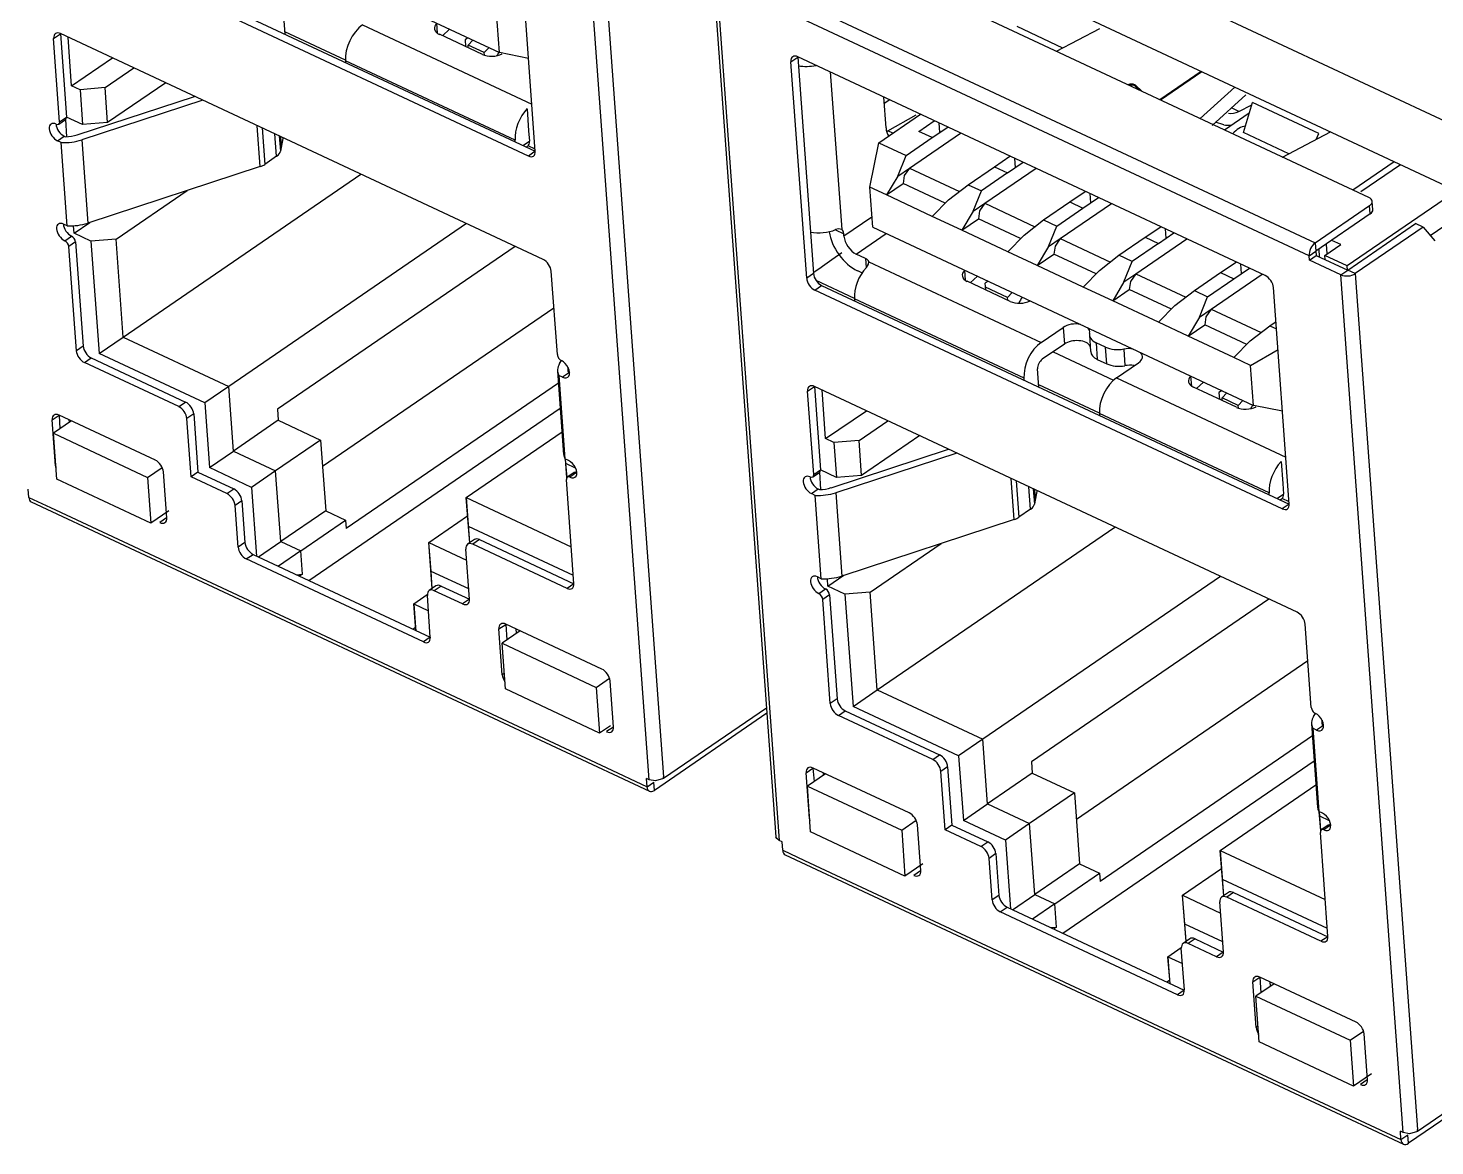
# Model space of a CAD drawing. Header units: millimetres. Extents: x 239 to 841, y 198 to 536.
# Drawn here: x 783.99 to 797.83, y 267.59 to 278.57 of the extents above; entities that cross this region are included whole.
import ezdxf

# ---------------------------------------------------------------- set-up
doc = ezdxf.new("R2010")
doc.units = ezdxf.units.MM

msp = doc.modelspace()

# ---------------------------------------------------------------- linework, layer by layer
for p, q in [((766.916, 292.167), (802.178, 275.67)), ((766.964, 291.512), (802.226, 275.015)), ((784.884, 280.085), (788.628, 278.333)), ((790.1, 271.185), (789.487, 279.617)), ((789.628, 279.628), (790.24, 271.213)), ((788.912, 277.316), (784.315, 279.467)), ((784.382, 279.512), (788.979, 277.362)), ((788.98, 277.363), (788.825, 279.492)), ((797.177, 276.908), (791.81, 279.42)), ((790.734, 279.057), (791.347, 270.624)), ((790.766, 279.019), (791.379, 270.586)), ((791.134, 279.043), (796.65, 276.462)), ((796.589, 276.334), (791.073, 278.915)), ((786.519, 278.513), (786.506, 278.692)), ((787.281, 278.604), (788.946, 277.825)), ((788.02, 278.522), (788.013, 278.621)), ((788.628, 278.333), (788.6, 278.726)), ((784.244, 278.472), (784.311, 278.518)), ((784.303, 277.653), (784.244, 278.472)), ((784.311, 278.52), (784.311, 278.518)), ((784.311, 278.518), (784.37, 277.699)), ((789.057, 276.299), (784.312, 278.519)), ((784.421, 278.007), (784.386, 278.484)), ((787.113, 278.257), (786.517, 278.536)), ((788.461, 278.314), (788.038, 278.512)), ((788.138, 278.563), (788.068, 278.498)), ((788.318, 278.478), (788.289, 278.458)), ((794.169, 278.377), (793.718, 278.588)), ((788.289, 278.458), (788.294, 278.392)), ((788.319, 278.407), (788.365, 278.456)), ((788.321, 278.38), (788.319, 278.407)), ((788.478, 278.332), (788.319, 278.407)), ((788.478, 278.332), (788.525, 278.382)), ((788.48, 278.307), (788.478, 278.332)), ((788.913, 278.276), (788.628, 278.333)), ((784.421, 278.007), (784.821, 278.281)), ((787.114, 278.253), (787.115, 278.234)), ((788.782, 277.473), (787.114, 278.253)), ((791.494, 278.243), (791.561, 278.289)), ((791.649, 276.115), (791.494, 278.243)), ((791.561, 278.291), (791.561, 278.289)), ((791.561, 278.289), (791.716, 276.16)), ((796.159, 276.14), (791.562, 278.291)), ((784.749, 277.988), (785.033, 278.182)), ((791.88, 278.142), (791.993, 276.595)), ((795.121, 277.871), (795.527, 278.149)), ((795.128, 277.867), (795.535, 278.146)), ((784.503, 277.968), (784.421, 278.007)), ((784.749, 277.988), (784.503, 277.968)), ((784.503, 277.968), (784.528, 277.625)), ((784.774, 277.644), (784.749, 277.988)), ((785.346, 278.035), (784.774, 277.644)), ((794.879, 278.001), (794.92, 277.965)), ((794.882, 277.999), (794.881, 278.011)), ((794.945, 277.953), (794.881, 278.011)), ((784.476, 277.524), (785.63, 277.902)), ((785.71, 277.865), (784.52, 277.475)), ((788.9, 277.781), (788.915, 277.564)), ((792.429, 277.592), (792.407, 277.895)), ((792.466, 277.868), (792.412, 277.831)), ((795.899, 277.754), (795.825, 277.788)), ((795.899, 277.754), (796.025, 277.818)), ((795.943, 277.547), (796.032, 277.843)), ((796.686, 277.537), (796.032, 277.843)), ((784.295, 277.629), (784.361, 277.675)), ((784.303, 277.653), (784.37, 277.699)), ((784.375, 277.506), (784.363, 277.676)), ((784.528, 277.625), (784.37, 277.698)), ((784.774, 277.644), (784.528, 277.625)), ((792.357, 277.446), (792.767, 277.727)), ((792.752, 277.558), (792.904, 277.663)), ((792.949, 277.642), (792.956, 277.546)), ((795.751, 277.624), (795.668, 277.647)), ((795.756, 277.573), (796.001, 277.741)), ((784.281, 277.466), (784.348, 277.512)), ((784.348, 277.512), (784.362, 277.505)), ((786.275, 277.212), (786.246, 277.614)), ((786.295, 277.592), (786.321, 277.234)), ((786.436, 277.313), (786.42, 277.533)), ((786.463, 277.513), (786.474, 277.362)), ((786.473, 277.508), (786.481, 277.4)), ((786.497, 277.497), (786.498, 277.487)), ((788.915, 277.564), (788.923, 277.462)), ((792.495, 277.541), (792.448, 277.562)), ((792.626, 277.32), (792.883, 277.497)), ((792.66, 277.198), (793.162, 277.542)), ((792.883, 277.497), (792.752, 277.558)), ((792.883, 277.497), (793.036, 277.601)), ((796.391, 277.338), (795.943, 277.547)), ((796.329, 277.305), (796.801, 277.553)), ((796.659, 277.479), (796.686, 277.537)), ((784.318, 277.448), (784.281, 277.466)), ((784.378, 276.63), (784.318, 277.448)), ((784.52, 277.475), (784.579, 276.656)), ((786.481, 277.4), (786.474, 277.362)), ((786.498, 277.487), (786.481, 277.4)), ((788.783, 277.453), (788.782, 277.473)), ((788.859, 277.418), (788.923, 277.462)), ((788.89, 277.404), (788.905, 277.414)), ((788.978, 277.384), (788.909, 277.417)), ((788.979, 277.362), (788.912, 277.316)), ((792.27, 277.009), (792.357, 277.446)), ((792.357, 277.446), (792.626, 277.32)), ((786.436, 277.313), (786.321, 277.234)), ((792.545, 277.119), (792.626, 277.32)), ((793.495, 277.211), (793.648, 277.315)), ((793.625, 277.15), (793.777, 277.254)), ((793.692, 277.294), (793.699, 277.201)), ((797.018, 276.983), (797.425, 277.262)), ((786.275, 277.212), (784.579, 276.656)), ((784.928, 275.536), (787.266, 277.137)), ((792.545, 277.119), (792.434, 276.933)), ((792.545, 277.119), (792.66, 277.198)), ((792.66, 277.198), (793.152, 276.968)), ((793.237, 277.034), (793.495, 277.211)), ((793.625, 277.15), (793.367, 276.974)), ((793.401, 276.851), (793.904, 277.195)), ((793.495, 277.211), (793.625, 277.15)), ((784.858, 276.498), (785.556, 276.976)), ((792.434, 276.933), (792.27, 277.009)), ((792.298, 276.616), (792.27, 277.009)), ((792.434, 276.933), (792.597, 277.045)), ((793.011, 276.851), (792.597, 277.045)), ((793.045, 276.885), (793.237, 277.034)), ((793.237, 277.034), (793.367, 276.974)), ((793.286, 276.773), (793.367, 276.974)), ((794.236, 276.864), (794.389, 276.968)), ((794.434, 276.947), (794.44, 276.854)), ((792.884, 276.722), (792.434, 276.933)), ((792.884, 276.722), (793.045, 276.885)), ((793.286, 276.773), (793.401, 276.851)), ((793.401, 276.851), (793.893, 276.621)), ((793.979, 276.687), (794.236, 276.864)), ((794.109, 276.627), (794.366, 276.803)), ((794.143, 276.504), (794.645, 276.848)), ((794.236, 276.864), (794.366, 276.803)), ((794.366, 276.803), (794.519, 276.907)), ((796.65, 276.462), (797.185, 276.828)), ((797.191, 276.746), (797.185, 276.828)), ((797.216, 276.788), (797.21, 276.87)), ((797.78, 276.535), (798.266, 276.868)), ((792.291, 276.716), (792.015, 276.527)), ((793.175, 276.586), (792.884, 276.722)), ((793.286, 276.773), (793.175, 276.586)), ((793.175, 276.586), (793.338, 276.698)), ((793.753, 276.504), (793.338, 276.698)), ((793.787, 276.538), (793.979, 276.687)), ((793.979, 276.687), (794.109, 276.627)), ((797.191, 276.746), (796.656, 276.38)), ((784.378, 276.63), (784.341, 276.647)), ((784.353, 276.483), (784.42, 276.529)), ((784.444, 276.557), (784.439, 276.63)), ((784.444, 276.557), (784.599, 276.662)), ((784.611, 276.478), (784.444, 276.557)), ((788.304, 276.651), (785.966, 275.05)), ((791.931, 276.591), (792.014, 276.552)), ((792.015, 276.527), (792.014, 276.552)), ((792.135, 276.352), (792.431, 276.555)), ((792.298, 276.616), (796.042, 274.865)), ((793.626, 276.375), (793.175, 276.586)), ((793.626, 276.375), (793.787, 276.538)), ((794.028, 276.426), (794.109, 276.627)), ((794.978, 276.517), (795.13, 276.621)), ((795.107, 276.456), (795.26, 276.561)), ((795.175, 276.6), (795.182, 276.507)), ((796.969, 276.194), (797.637, 276.652)), ((797.711, 276.617), (797.043, 276.16)), ((797.711, 276.617), (797.637, 276.652)), ((797.711, 276.617), (797.826, 276.481)), ((784.46, 276.471), (784.393, 276.425)), ((784.467, 275.402), (784.393, 276.425)), ((784.46, 276.471), (784.534, 275.447)), ((784.858, 276.498), (784.611, 276.478)), ((784.611, 276.478), (784.691, 275.373)), ((784.928, 275.536), (784.858, 276.498)), ((788.781, 276.428), (786.445, 274.828)), ((794.028, 276.426), (793.916, 276.239)), ((794.028, 276.426), (794.143, 276.504)), ((794.143, 276.504), (794.635, 276.274)), ((794.72, 276.341), (794.978, 276.517)), ((795.107, 276.456), (794.85, 276.28)), ((794.884, 276.157), (795.387, 276.501)), ((794.978, 276.517), (795.107, 276.456)), ((796.65, 276.462), (796.656, 276.38)), ((796.685, 276.4), (796.69, 276.324)), ((796.756, 276.449), (796.763, 276.353)), ((792.228, 276.309), (792.135, 276.352)), ((792.228, 276.309), (792.235, 276.219)), ((792.26, 276.275), (793.954, 275.482)), ((793.916, 276.239), (793.626, 276.375)), ((793.916, 276.239), (794.08, 276.351)), ((794.494, 276.157), (794.08, 276.351)), ((794.528, 276.192), (794.72, 276.341)), ((794.85, 276.28), (794.72, 276.341)), ((794.769, 276.079), (794.85, 276.28)), ((795.719, 276.17), (795.872, 276.274)), ((795.916, 276.254), (795.923, 276.16)), ((796.589, 276.334), (796.656, 276.38)), ((796.592, 276.293), (796.589, 276.334)), ((796.592, 276.293), (796.659, 276.339)), ((796.902, 276.149), (796.592, 276.293)), ((796.656, 276.38), (796.659, 276.339)), ((796.659, 276.339), (796.969, 276.194)), ((796.746, 276.299), (796.743, 276.339)), ((789.197, 275.364), (789.137, 276.183)), ((791.716, 276.16), (791.649, 276.115)), ((792.147, 276.189), (792.194, 276.167)), ((793.21, 276.094), (793.203, 276.193)), ((793.328, 276.135), (793.258, 276.07)), ((794.367, 276.028), (793.916, 276.239)), ((794.367, 276.028), (794.528, 276.192)), ((794.769, 276.079), (794.884, 276.157)), ((794.884, 276.157), (795.376, 275.927)), ((795.462, 275.994), (795.719, 276.17)), ((795.625, 275.811), (796.128, 276.155)), ((795.719, 276.17), (795.849, 276.109)), ((795.849, 276.109), (796.002, 276.214)), ((796.902, 276.149), (796.969, 276.194)), ((797.515, 267.716), (796.902, 276.149)), ((796.968, 276.194), (796.965, 276.235)), ((797.043, 276.16), (796.969, 276.194)), ((797.043, 276.16), (797.654, 267.745)), ((791.729, 275.998), (791.796, 276.044)), ((796.326, 273.848), (791.729, 275.998)), ((792.118, 275.915), (791.743, 276.091)), ((791.796, 276.044), (796.393, 273.893)), ((793.651, 275.886), (793.228, 276.084)), ((793.434, 276.085), (793.405, 276.065)), ((793.41, 275.999), (793.405, 276.065)), ((793.624, 275.925), (793.408, 276.026)), ((793.624, 275.925), (793.67, 275.975)), ((794.658, 275.892), (794.367, 276.028)), ((794.769, 276.079), (794.658, 275.892)), ((794.658, 275.892), (794.821, 276.004)), ((795.236, 275.81), (794.821, 276.004)), ((795.27, 275.845), (795.462, 275.994)), ((795.462, 275.994), (795.591, 275.933)), ((795.591, 275.933), (795.849, 276.109)), ((796.394, 273.895), (796.239, 276.023)), ((792.118, 275.912), (792.12, 275.893)), ((793.786, 275.132), (792.118, 275.912)), ((793.626, 275.898), (793.624, 275.925)), ((795.109, 275.681), (794.658, 275.892)), ((795.109, 275.681), (795.27, 275.845)), ((795.511, 275.732), (795.591, 275.933)), ((789.163, 275.821), (786.887, 274.263)), ((795.511, 275.732), (795.399, 275.545)), ((795.511, 275.732), (795.625, 275.811)), ((795.625, 275.811), (796.117, 275.58)), ((793.954, 275.482), (794.171, 275.631)), ((794.171, 275.631), (794.183, 275.467)), ((795.399, 275.545), (795.109, 275.681)), ((795.399, 275.545), (795.563, 275.657)), ((795.977, 275.463), (795.563, 275.657)), ((796.011, 275.498), (796.203, 275.647)), ((796.203, 275.647), (796.264, 275.688)), ((796.203, 275.647), (796.269, 275.616)), ((784.534, 275.447), (784.467, 275.402)), ((784.691, 275.373), (784.928, 275.536)), ((784.928, 275.536), (785.966, 275.05)), ((794.183, 275.467), (793.966, 275.319)), ((794.429, 275.557), (794.441, 275.393)), ((794.495, 275.48), (794.507, 275.316)), ((794.588, 275.436), (794.495, 275.48)), ((794.6, 275.272), (794.588, 275.436)), ((795.85, 275.334), (795.399, 275.545)), ((795.85, 275.334), (796.011, 275.498)), ((784.547, 275.285), (784.614, 275.331)), ((785.474, 274.852), (784.547, 275.285)), ((784.614, 275.331), (785.541, 274.897)), ((785.729, 274.888), (784.691, 275.373)), ((789.219, 275.276), (789.237, 275.305)), ((794.072, 275.392), (794.667, 275.113)), ((794.507, 275.316), (794.6, 275.272)), ((794.695, 275.136), (794.912, 275.284)), ((794.767, 275.418), (794.779, 275.255)), ((796.014, 275.258), (795.85, 275.334)), ((796.014, 275.258), (796.284, 275.413)), ((789.2, 275.202), (789.259, 274.383)), ((789.249, 275.142), (789.212, 275.159)), ((789.212, 275.159), (789.271, 274.34)), ((789.316, 275.188), (789.249, 275.142)), ((789.302, 275.194), (789.316, 275.188)), ((789.316, 275.188), (789.319, 275.186)), ((793.933, 275.044), (793.92, 275.223)), ((795.435, 275.053), (795.427, 275.153)), ((796.042, 274.865), (796.014, 275.258)), ((785.966, 275.05), (785.729, 274.888)), ((786.012, 274.416), (785.966, 275.05)), ((789.208, 275.083), (787.121, 273.654)), ((791.658, 275.003), (791.725, 275.049)), ((791.725, 275.051), (791.725, 275.049)), ((791.725, 275.049), (791.784, 274.23)), ((796.471, 272.831), (791.726, 275.05)), ((791.835, 274.538), (791.801, 275.016)), ((793.788, 275.112), (793.786, 275.132)), ((794.527, 274.788), (793.931, 275.067)), ((794.695, 275.136), (796.36, 274.357)), ((795.875, 274.846), (795.453, 275.043)), ((795.552, 275.094), (795.483, 275.029)), ((795.733, 275.01), (795.703, 274.99)), ((785.474, 274.852), (785.541, 274.897)), ((785.729, 274.888), (785.775, 274.253)), ((791.718, 274.185), (791.658, 275.003)), ((795.703, 274.99), (795.708, 274.924)), ((795.733, 274.938), (795.78, 274.988)), ((795.735, 274.911), (795.733, 274.938)), ((795.892, 274.864), (795.733, 274.938)), ((795.892, 274.864), (795.939, 274.913)), ((784.23, 274.722), (784.297, 274.767)), ((784.297, 274.77), (784.297, 274.767)), ((784.297, 274.767), (784.306, 274.635)), ((785.244, 274.327), (784.298, 274.769)), ((785.621, 274.781), (785.554, 274.735)), ((785.596, 274.162), (785.554, 274.735)), ((785.621, 274.781), (785.663, 274.208)), ((786.445, 274.828), (786.453, 274.718)), ((786.753, 273.144), (789.226, 274.838)), ((791.835, 274.538), (792.236, 274.812)), ((794.528, 274.785), (794.529, 274.765)), ((796.196, 274.004), (794.528, 274.785)), ((795.894, 274.838), (795.892, 274.864)), ((796.328, 274.808), (796.042, 274.865)), ((784.263, 274.271), (784.23, 274.722)), ((784.419, 274.712), (784.242, 274.591)), ((784.274, 274.14), (784.242, 274.591)), ((784.242, 274.591), (785.168, 274.157)), ((784.4, 274.699), (784.398, 274.722)), ((786.453, 274.718), (786.012, 274.416)), ((786.453, 274.718), (786.868, 274.524)), ((788.301, 273.958), (789.243, 274.603)), ((792.164, 274.519), (792.447, 274.713)), ((786.868, 274.524), (786.427, 274.222)), ((786.868, 274.524), (786.919, 273.828)), ((791.917, 274.5), (791.835, 274.538)), ((792.164, 274.519), (791.917, 274.5)), ((791.917, 274.5), (791.942, 274.156)), ((792.189, 274.175), (792.164, 274.519)), ((792.76, 274.567), (792.189, 274.175)), ((785.775, 274.253), (786.012, 274.416)), ((786.012, 274.416), (786.427, 274.222)), ((789.308, 274.323), (789.271, 274.34)), ((789.289, 274.154), (789.276, 274.338)), ((789.282, 274.293), (789.278, 274.337)), ((791.89, 274.055), (793.045, 274.434)), ((793.125, 274.396), (791.934, 274.006)), ((784.265, 274.273), (784.263, 274.271)), ((785.168, 274.157), (785.311, 274.255)), ((785.356, 273.76), (785.324, 274.21)), ((785.663, 274.208), (785.596, 274.162)), ((785.663, 274.208), (786.015, 274.043)), ((786.191, 274.059), (785.775, 274.253)), ((786.427, 274.222), (786.191, 274.059)), ((786.477, 273.526), (786.427, 274.222)), ((789.377, 274.249), (789.282, 274.293)), ((789.292, 274.157), (789.282, 274.293)), ((789.362, 274.205), (789.295, 274.16)), ((789.387, 274.205), (789.32, 274.159)), ((791.709, 274.161), (791.776, 274.206)), ((791.718, 274.185), (791.784, 274.23)), ((791.789, 274.037), (791.777, 274.207)), ((791.942, 274.156), (791.785, 274.23)), ((792.189, 274.175), (791.942, 274.156)), ((796.314, 274.312), (796.33, 274.096)), ((783.999, 273.96), (783.993, 274.042)), ((785.201, 273.707), (784.274, 274.14)), ((785.168, 274.157), (785.201, 273.707)), ((785.948, 273.997), (785.596, 274.162)), ((785.948, 273.997), (786.015, 274.043)), ((786.191, 274.059), (786.24, 273.384)), ((789.36, 273.112), (789.286, 274.136)), ((791.695, 273.997), (791.762, 274.043)), ((791.762, 274.043), (791.776, 274.037)), ((793.689, 273.743), (793.66, 274.146)), ((793.709, 274.123), (793.735, 273.765)), ((793.85, 273.844), (793.834, 274.064)), ((793.877, 274.044), (793.888, 273.894)), ((793.888, 274.039), (793.895, 273.932)), ((796.33, 274.096), (796.337, 273.993)), ((783.999, 273.96), (784.212, 273.86)), ((784.023, 273.915), (790.103, 271.071)), ((786.095, 273.926), (786.028, 273.881)), ((786.095, 273.926), (786.125, 273.517)), ((788.301, 273.958), (788.333, 273.512)), ((788.301, 273.958), (789.334, 273.474)), ((788.324, 273.674), (788.301, 273.958)), ((791.733, 273.98), (791.695, 273.997)), ((791.792, 273.161), (791.733, 273.98)), ((791.934, 274.006), (791.993, 273.187)), ((793.895, 273.932), (793.888, 273.894)), ((793.912, 274.018), (793.895, 273.932)), ((793.912, 274.028), (793.912, 274.018)), ((796.197, 273.985), (796.196, 274.004)), ((796.273, 273.949), (796.337, 273.993)), ((796.304, 273.935), (796.319, 273.946)), ((796.393, 273.916), (796.323, 273.948)), ((784.212, 273.86), (789.676, 271.304)), ((786.058, 273.471), (786.028, 273.881)), ((786.919, 273.828), (786.477, 273.526)), ((786.919, 273.828), (787.115, 273.736)), ((787.932, 273.518), (788.314, 273.779)), ((793.85, 273.844), (793.735, 273.765)), ((796.393, 273.893), (796.326, 273.848)), ((785.355, 273.758), (785.288, 273.713)), ((786.674, 273.434), (787.115, 273.736)), ((787.115, 273.736), (787.121, 273.654)), ((789.355, 273.192), (788.324, 273.674)), ((788.336, 273.514), (788.324, 273.674)), ((793.689, 273.743), (791.993, 273.187)), ((792.342, 272.067), (794.68, 273.668)), ((786.125, 273.517), (786.058, 273.471)), ((786.259, 273.375), (786.477, 273.526)), ((786.477, 273.526), (786.674, 273.434)), ((787.965, 273.064), (787.932, 273.518)), ((787.932, 273.518), (788.305, 273.343)), ((787.955, 273.233), (787.932, 273.518)), ((788.382, 273.545), (788.315, 273.499)), ((788.432, 273.545), (788.365, 273.499)), ((789.292, 273.065), (788.365, 273.499)), ((788.432, 273.545), (789.359, 273.111)), ((792.272, 273.029), (792.97, 273.508)), ((786.138, 273.355), (786.205, 273.4)), ((787.88, 272.54), (786.138, 273.355)), ((786.205, 273.4), (787.947, 272.585)), ((786.674, 273.434), (786.455, 273.283)), ((786.691, 273.205), (786.674, 273.434)), ((788.333, 272.96), (788.297, 273.452)), ((788.326, 273.06), (787.955, 273.233)), ((787.967, 273.065), (787.955, 273.233)), ((786.633, 273.2), (786.691, 273.205)), ((786.691, 273.205), (786.663, 273.186)), ((788.003, 273.09), (787.936, 273.044)), ((788.054, 273.089), (787.987, 273.043)), ((788.054, 273.089), (788.332, 272.959)), ((789.359, 273.111), (789.292, 273.065)), ((791.792, 273.161), (791.755, 273.179)), ((791.858, 273.088), (791.853, 273.161)), ((791.858, 273.088), (792.013, 273.194)), ((792.025, 273.01), (791.858, 273.088)), ((795.718, 273.183), (793.38, 271.582)), ((787.786, 272.914), (787.918, 273.004)), ((787.948, 272.587), (787.919, 272.996)), ((788.265, 272.913), (787.987, 273.043)), ((788.332, 272.959), (788.265, 272.913)), ((791.767, 273.015), (791.834, 273.061)), ((791.874, 273.002), (791.807, 272.956)), ((791.881, 271.933), (791.807, 272.956)), ((791.874, 273.002), (791.948, 271.979)), ((792.272, 273.029), (792.025, 273.01)), ((792.025, 273.01), (792.105, 271.905)), ((792.342, 272.067), (792.272, 273.029)), ((796.195, 272.96), (793.859, 271.36)), ((787.786, 272.914), (787.803, 272.684)), ((787.786, 272.914), (787.929, 272.846)), ((787.807, 272.651), (787.786, 272.914)), ((787.775, 272.666), (787.803, 272.684)), ((787.803, 272.684), (787.806, 272.651)), ((788.623, 272.667), (788.69, 272.712)), ((788.656, 272.216), (788.623, 272.667)), ((788.69, 272.714), (788.69, 272.712)), ((788.69, 272.712), (788.701, 272.56)), ((789.636, 272.272), (788.691, 272.714)), ((788.794, 272.624), (788.791, 272.667)), ((796.611, 271.895), (796.551, 272.714)), ((787.947, 272.585), (787.88, 272.54)), ((788.831, 272.649), (788.653, 272.527)), ((788.686, 272.077), (788.653, 272.527)), ((788.653, 272.527), (789.58, 272.093)), ((796.578, 272.353), (794.301, 270.794)), ((788.675, 272.229), (788.656, 272.216)), ((789.58, 272.093), (789.711, 272.183)), ((789.749, 271.705), (789.717, 272.155)), ((789.613, 271.643), (788.686, 272.077)), ((789.58, 272.093), (789.613, 271.643)), ((791.948, 271.979), (791.881, 271.933)), ((792.105, 271.905), (792.342, 272.067)), ((792.342, 272.067), (793.38, 271.582)), ((791.258, 271.838), (790.151, 271.08)), ((791.961, 271.817), (792.028, 271.862)), ((792.028, 271.862), (792.955, 271.429)), ((793.143, 271.419), (792.105, 271.905)), ((796.633, 271.807), (796.652, 271.837)), ((789.748, 271.703), (789.681, 271.658)), ((792.888, 271.383), (791.961, 271.817)), ((796.614, 271.734), (796.673, 270.915)), ((796.663, 271.673), (796.626, 271.691)), ((796.626, 271.691), (796.685, 270.872)), ((796.73, 271.719), (796.663, 271.673)), ((796.716, 271.725), (796.73, 271.719)), ((796.73, 271.719), (796.733, 271.718)), ((793.38, 271.582), (793.143, 271.419)), ((793.426, 270.947), (793.38, 271.582)), ((796.622, 271.615), (794.535, 270.185)), ((792.888, 271.383), (792.955, 271.429)), ((793.143, 271.419), (793.19, 270.785)), ((789.676, 271.304), (790.079, 271.116)), ((791.644, 271.253), (791.711, 271.299)), ((791.711, 271.301), (791.711, 271.299)), ((791.711, 271.299), (791.721, 271.167)), ((792.658, 270.858), (791.712, 271.3)), ((793.035, 271.312), (792.968, 271.266)), ((793.035, 271.312), (793.077, 270.739)), ((793.859, 271.36), (793.867, 271.249)), ((794.167, 269.676), (796.64, 271.369)), ((790.079, 271.116), (790.073, 271.198)), ((790.1, 271.185), (790.073, 271.198)), ((790.079, 271.116), (790.145, 271.161)), ((790.151, 271.08), (790.145, 271.161)), ((791.677, 270.803), (791.644, 271.253)), ((791.833, 271.244), (791.656, 271.122)), ((791.814, 271.231), (791.813, 271.253)), ((793.01, 270.693), (792.968, 271.266)), ((793.867, 271.249), (793.426, 270.947)), ((793.867, 271.249), (794.282, 271.055)), ((795.715, 270.489), (796.657, 271.134)), ((791.688, 270.672), (791.656, 271.122)), ((791.656, 271.122), (792.583, 270.689)), ((794.282, 271.055), (793.841, 270.753)), ((794.282, 271.055), (794.333, 270.359)), ((793.19, 270.785), (793.426, 270.947)), ((793.426, 270.947), (793.841, 270.753)), ((796.722, 270.855), (796.685, 270.872)), ((796.704, 270.685), (796.69, 270.87)), ((796.696, 270.825), (796.692, 270.869)), ((791.679, 270.804), (791.677, 270.803)), ((792.583, 270.689), (792.725, 270.786)), ((792.771, 270.291), (792.738, 270.742)), ((793.077, 270.739), (793.01, 270.693)), ((793.077, 270.739), (793.429, 270.574)), ((793.605, 270.59), (793.19, 270.785)), ((793.841, 270.753), (793.605, 270.59)), ((793.892, 270.057), (793.841, 270.753)), ((796.791, 270.78), (796.696, 270.825)), ((796.706, 270.688), (796.696, 270.825)), ((796.776, 270.737), (796.709, 270.691)), ((796.801, 270.737), (796.734, 270.691)), ((791.407, 270.573), (791.379, 270.586)), ((792.615, 270.238), (791.688, 270.672)), ((792.583, 270.689), (792.615, 270.238)), ((793.362, 270.529), (793.01, 270.693)), ((793.605, 270.59), (793.654, 269.916)), ((796.775, 269.644), (796.7, 270.667)), ((791.413, 270.491), (791.407, 270.573)), ((791.413, 270.491), (791.626, 270.392)), ((791.438, 270.447), (797.517, 267.602)), ((793.362, 270.529), (793.429, 270.574)), ((793.509, 270.458), (793.442, 270.412)), ((793.509, 270.458), (793.539, 270.048)), ((795.715, 270.489), (795.748, 270.044)), ((795.715, 270.489), (796.748, 270.006)), ((795.738, 270.205), (795.715, 270.489)), ((791.626, 270.392), (797.09, 267.835)), ((793.472, 270.003), (793.442, 270.412)), ((794.333, 270.359), (793.892, 270.057)), ((794.333, 270.359), (794.529, 270.267)), ((795.346, 270.049), (795.728, 270.311)), ((792.769, 270.29), (792.702, 270.244)), ((794.088, 269.965), (794.529, 270.267)), ((794.529, 270.267), (794.535, 270.185)), ((796.769, 269.723), (795.738, 270.205)), ((795.75, 270.045), (795.738, 270.205)), ((793.539, 270.048), (793.472, 270.003)), ((793.673, 269.907), (793.892, 270.057)), ((793.892, 270.057), (794.088, 269.965)), ((795.379, 269.595), (795.346, 270.049)), ((795.346, 270.049), (795.719, 269.874)), ((795.369, 269.765), (795.346, 270.049)), ((795.796, 270.077), (795.729, 270.031)), ((795.847, 270.076), (795.78, 270.03)), ((796.706, 269.597), (795.78, 270.03)), ((795.847, 270.076), (796.773, 269.642)), ((801.107, 270.036), (797.566, 267.611)), ((793.552, 269.886), (793.619, 269.932)), ((795.294, 269.071), (793.552, 269.886)), ((793.619, 269.932), (795.361, 269.117)), ((794.088, 269.965), (793.869, 269.815)), ((794.105, 269.736), (794.088, 269.965)), ((795.747, 269.492), (795.711, 269.983)), ((795.74, 269.592), (795.369, 269.765)), ((795.381, 269.597), (795.369, 269.765)), ((794.047, 269.732), (794.105, 269.736)), ((794.105, 269.736), (794.077, 269.717)), ((795.417, 269.621), (795.35, 269.575)), ((795.468, 269.621), (795.401, 269.575)), ((795.468, 269.621), (795.746, 269.49)), ((796.773, 269.642), (796.706, 269.597)), ((795.2, 269.445), (795.333, 269.536)), ((795.363, 269.118), (795.333, 269.528)), ((795.679, 269.445), (795.401, 269.575)), ((795.746, 269.49), (795.679, 269.445)), ((795.2, 269.445), (795.217, 269.216)), ((795.2, 269.445), (795.344, 269.378)), ((795.222, 269.182), (795.2, 269.445)), ((795.19, 269.197), (795.217, 269.216)), ((795.217, 269.216), (795.22, 269.183)), ((796.037, 269.198), (796.104, 269.244)), ((796.07, 268.748), (796.037, 269.198)), ((796.104, 269.246), (796.104, 269.244)), ((796.104, 269.244), (796.115, 269.091)), ((797.051, 268.803), (796.105, 269.245)), ((796.209, 269.155), (796.205, 269.198)), ((795.361, 269.117), (795.294, 269.071)), ((796.245, 269.18), (796.067, 269.058)), ((796.1, 268.608), (796.067, 269.058)), ((796.067, 269.058), (796.994, 268.625)), ((796.089, 268.761), (796.07, 268.748)), ((796.994, 268.625), (797.125, 268.714)), ((797.163, 268.236), (797.131, 268.686)), ((797.027, 268.174), (796.1, 268.608)), ((796.994, 268.625), (797.027, 268.174)), ((797.162, 268.235), (797.095, 268.189)), ((797.09, 267.835), (797.493, 267.647)), ((797.493, 267.647), (797.487, 267.729)), ((797.515, 267.716), (797.487, 267.729)), ((797.493, 267.647), (797.56, 267.693)), ((797.566, 267.611), (797.56, 267.693))]:
    msp.add_line(p, q)
for points in [[(794.107, 278.345), (794.531, 278.568)], [(795.86, 277.994), (795.517, 277.685)], [(795.968, 277.918), (795.635, 277.617)], [(792.448, 277.562), (792.724, 277.721)], [(797.098, 276.966), (797.487, 277.233)], [(792.66, 277.198), (792.608, 277.124), (792.597, 277.045)], [(798.043, 276.973), (796.965, 276.235)], [(793.401, 276.851), (793.349, 276.777), (793.338, 276.698)], [(791.993, 276.595), (791.963, 276.6), (791.933, 276.592)], [(794.143, 276.504), (794.091, 276.43), (794.08, 276.351)], [(796.743, 276.339), (796.9, 276.446)], [(796.9, 276.446), (796.813, 276.487)], [(791.996, 276.363), (791.896, 276.294), (791.828, 276.247), (791.767, 276.205), (791.712, 276.167)], [(792.236, 276.22), (792.258, 276.252), (792.26, 276.275)], [(796.965, 276.235), (796.743, 276.339)], [(794.884, 276.157), (794.832, 276.083), (794.821, 276.004)], [(795.625, 275.811), (795.574, 275.736), (795.563, 275.657)], [(785.377, 273.827), (785.201, 273.707)], [(791.255, 271.889), (790.241, 271.196)], [(789.72, 271.716), (789.613, 271.643)], [(790.241, 271.196), (790.163, 271.173), (790.1, 271.185)], [(790.241, 271.196), (790.241, 271.205), (790.24, 271.213)], [(791.379, 270.586), (791.354, 270.606), (791.346, 270.625)], [(792.791, 270.358), (792.615, 270.238)], [(801.13, 270.106), (797.656, 267.727)], [(797.202, 268.295), (797.027, 268.174)], [(797.656, 267.727), (797.577, 267.704), (797.515, 267.716)], [(797.656, 267.727), (797.655, 267.737), (797.654, 267.745)]]:
    msp.add_lwpolyline(points)
for centre, major_axis, ratio, start_param, end_param in [((787.297, 278.379), (-0.117, -0.249), 0.574447, 3.913844, 5.48464), ((788.139, 278.58), (-0.15, -0.011), 0.571137, 5.665125, 7.078842), ((784.318, 278.437), (-0.0565, 0.0825), 0.586355, 5.500677, 7.071473), ((788.767, 278.213), (-0.138, -0.294), 0.574447, 4.557061, 4.678085), ((788.561, 278.383), (-0.15, -0.011), 0.571137, 0.795656, 2.209373), ((791.568, 278.209), (-0.0565, 0.0825), 0.586355, 5.500677, 7.071473), ((791.668, 278.355), (0.274, 0.02), 0.571137, 4.29546, 4.940601), ((794.838, 277.994), (-0.0499, -0.0036), 0.571137, 3.639571, 5.283682), ((794.836, 277.985), (0.0499, 0.0036), 0.571137, 0.497978, 1.85087), ((788.966, 277.599), (-0.117, -0.249), 0.574447, 4.190071, 5.48464), ((784.275, 277.548), (-0.0565, 0.0825), 0.586355, 5.500677, 8.642269), ((784.266, 277.67), (0.0282, -0.0413), 0.586355, 5.500677, 7.071473), ((784.333, 277.716), (0.0282, -0.0413), 0.586355, 0.000018, 0.788288), ((795.909, 278.014), (0.126, 0.27), 0.574447, 3.233166, 3.774218), ((784.342, 277.593), (-0.0565, 0.0825), 0.586355, 0.762566, 2.359084), ((784.375, 277.638), (-0.231, -0.017), 0.571137, 1.472726, 1.982056), ((792.596, 277.707), (0.106, 0.226), 0.574447, 2.343048, 2.809847), ((792.448, 277.776), (0.106, 0.226), 0.574447, 3.74804, 3.828339), ((795.909, 278.014), (-0.179, -0.383), 0.574447, 0.091573, 0.385592), ((795.904, 277.356), (-0.116, -0.247), 0.574447, 3.503514, 4.199058), ((784.375, 277.638), (0.331, 0.024), 0.571137, 4.499813, 5.123648), ((786.325, 277.365), (0.15, 0.011), 0.571137, 5.508045, 6.128295), ((788.849, 277.497), (0.0565, -0.0825), 0.586355, 0.000018, 0.788288), ((788.906, 277.398), (-0.0565, 0.0825), 0.586355, 2.359084, 3.92988), ((786.209, 277.286), (0.15, 0.011), 0.571137, 5.123648, 5.508045), ((797.111, 276.863), (0.0997, 0.0072), 0.571137, 5.508045, 7.078842), ((797.117, 276.781), (0.0997, 0.0072), 0.571137, 5.508045, 6.283209), ((784.347, 276.565), (-0.0565, 0.0825), 0.586355, 5.500677, 8.642269), ((784.414, 276.611), (-0.0565, 0.0825), 0.586355, 0.762566, 2.359084), ((784.434, 276.82), (0.331, 0.024), 0.571137, 4.499813, 5.123648), ((784.422, 276.488), (0.0282, -0.0413), 0.586355, 0.788288, 2.359084), ((791.787, 276.718), (0.274, 0.02), 0.571137, 4.29546, 5.231819), ((792.127, 276.475), (0.198, -0.289), 0.586355, 4.015562, 5.500677), ((791.947, 276.506), (0.0424, 0.0906), 0.574447, 5.48464, 6.207375), ((792.127, 276.475), (-0.085, 0.124), 0.586355, 0.788288, 2.359084), ((784.356, 276.442), (0.0282, -0.0413), 0.586355, 0.788288, 2.359084), ((796.656, 276.38), (-0.0424, -0.0906), 0.574447, 3.913844, 5.48464), ((789.063, 276.217), (-0.0565, 0.0825), 0.586355, 3.92988, 5.500677), ((792.161, 276.263), (-0.0997, -0.0072), 0.571137, 3.214515, 3.937249), ((791.723, 276.08), (-0.0565, 0.0825), 0.586355, 0.788288, 2.359084), ((791.79, 276.126), (-0.0565, 0.0825), 0.586355, 0.788288, 2.359084), ((792.302, 276.038), (-0.117, -0.249), 0.574447, 4.190071, 5.48464), ((793.329, 276.152), (-0.15, -0.011), 0.571137, 5.665125, 7.078842), ((796.165, 276.058), (-0.0565, 0.0825), 0.586355, 3.92988, 5.500677), ((796.969, 276.194), (0.0997, 0.0072), 0.571137, 3.937249, 5.508045), ((793.751, 275.955), (-0.15, -0.011), 0.571137, 0.795656, 2.209373), ((793.912, 275.806), (-0.138, -0.294), 0.574447, 4.557061, 4.767695), ((794.282, 275.579), (-0.15, -0.011), 0.571137, 4.272405, 5.508045), ((794.282, 275.579), (-0.15, -0.011), 0.571137, 2.974698, 3.602097), ((794.629, 275.571), (0.199, 0.014), 0.571137, 2.974698, 3.937249), ((784.608, 275.413), (-0.0565, 0.0825), 0.586355, 0.788288, 2.359084), ((793.97, 275.257), (-0.117, -0.249), 0.574447, 3.913844, 5.48464), ((794.294, 275.415), (-0.15, -0.011), 0.571137, 3.396936, 5.508045), ((794.722, 275.528), (0.199, 0.014), 0.571137, 3.937249, 4.8998), ((794.801, 275.336), (-0.15, -0.011), 0.571137, 4.2724, 4.8998), ((784.541, 275.367), (-0.0565, 0.0825), 0.586355, 0.788288, 2.359084), ((789.234, 275.346), (0.0282, -0.0413), 0.586355, 3.92988, 5.500677), ((789.243, 275.224), (-0.0565, 0.0825), 0.586355, 2.359084, 5.500677), ((793.97, 275.257), (0.0318, 0.0679), 0.574447, 0.772251, 2.343048), ((794.641, 275.407), (0.199, 0.014), 0.571137, 3.141595, 3.937249), ((794.801, 275.336), (-0.15, -0.011), 0.571137, 2.366453, 3.602093), ((789.531, 275.226), (0.331, 0.024), 0.571137, 2.750849, 3.374685), ((789.531, 275.226), (-0.231, -0.017), 0.571137, 6.07015, 6.401772), ((794.734, 275.364), (0.199, 0.014), 0.571137, 3.937249, 4.8998), ((794.813, 275.173), (-0.15, -0.011), 0.571137, 4.285265, 4.8998), ((795.553, 275.112), (-0.15, -0.011), 0.571137, 5.665125, 7.078842), ((791.732, 274.969), (-0.0565, 0.0825), 0.586355, 5.500677, 7.071473), ((794.712, 274.91), (-0.117, -0.249), 0.574447, 3.913844, 5.48464), ((785.547, 274.815), (0.0565, -0.0825), 0.586355, 0.788288, 2.359084), ((796.181, 274.745), (-0.138, -0.294), 0.574447, 4.557061, 4.678085), ((784.304, 274.687), (-0.0565, 0.0825), 0.586355, 5.500677, 7.071473), ((785.48, 274.77), (0.0565, -0.0825), 0.586355, 0.788288, 2.359084), ((795.975, 274.914), (-0.15, -0.011), 0.571137, 0.795656, 2.209373), ((785.249, 274.245), (-0.0565, 0.0825), 0.586355, 3.92988, 5.500677), ((789.59, 274.408), (0.331, 0.024), 0.571137, 3.141585, 3.374685), ((789.314, 274.241), (-0.0565, 0.0825), 0.586355, 2.359084, 5.500677), ((784.337, 274.237), (-0.0565, 0.0825), 0.586355, 0.788288, 1.025183), ((789.39, 274.164), (0.0282, -0.0413), 0.586355, 2.359084, 3.141611), ((791.681, 274.202), (0.0282, -0.0413), 0.586355, 5.500677, 7.071473), ((791.747, 274.248), (0.0282, -0.0413), 0.586355, 0.000018, 0.788288), ((796.38, 274.13), (-0.117, -0.249), 0.574447, 4.190071, 5.48464), ((786.021, 273.961), (0.0565, -0.0825), 0.586355, 0.788288, 2.359084), ((789.323, 274.118), (0.0282, -0.0413), 0.586355, 2.359084, 3.92988), ((791.689, 274.079), (-0.0565, 0.0825), 0.586355, 5.500677, 8.642269), ((791.756, 274.125), (-0.0565, 0.0825), 0.586355, 0.762566, 2.359084), ((791.789, 274.17), (-0.231, -0.017), 0.571137, 1.472726, 1.982056), ((784.066, 274.006), (-0.0424, -0.0906), 0.574447, 5.48464, 6.283169), ((785.954, 273.915), (0.0565, -0.0825), 0.586355, 0.788288, 2.359084), ((791.789, 274.17), (0.331, 0.024), 0.571137, 4.499813, 5.123648), ((796.263, 274.028), (0.0565, -0.0825), 0.586355, 0.000018, 0.788288), ((785.282, 273.795), (-0.0565, 0.0825), 0.586355, 2.359084, 3.92988), ((793.624, 273.817), (0.15, 0.011), 0.571137, 5.123648, 5.508045), ((793.739, 273.896), (0.15, 0.011), 0.571137, 5.508045, 6.128295), ((796.32, 273.93), (-0.0565, 0.0825), 0.586355, 2.359084, 3.92988), ((786.199, 273.482), (-0.0565, 0.0825), 0.586355, 0.788288, 2.359084), ((788.371, 273.417), (0.0565, -0.0825), 0.586355, 2.359084, 3.92988), ((788.438, 273.463), (0.0565, -0.0825), 0.586355, 2.359084, 3.141611), ((786.132, 273.437), (-0.0565, 0.0825), 0.586355, 0.788288, 2.359084), ((788.06, 273.007), (0.0565, -0.0825), 0.586355, 2.359084, 3.141611), ((789.286, 273.147), (-0.0565, 0.0825), 0.586355, 2.359084, 3.92988), ((791.761, 273.097), (-0.0565, 0.0825), 0.586355, 5.500677, 8.642269), ((791.828, 273.142), (-0.0565, 0.0825), 0.586355, 0.762566, 2.359084), ((791.848, 273.351), (0.331, 0.024), 0.571137, 4.499813, 5.123648), ((787.993, 272.961), (0.0565, -0.0825), 0.586355, 2.359084, 3.92988), ((788.259, 272.995), (-0.0565, 0.0825), 0.586355, 2.359084, 3.92988), ((791.77, 272.974), (0.0282, -0.0413), 0.586355, 0.788288, 2.359084), ((791.837, 273.02), (0.0282, -0.0413), 0.586355, 0.788288, 2.359084), ((796.477, 272.749), (-0.0565, 0.0825), 0.586355, 3.92988, 5.500677), ((788.697, 272.632), (-0.0565, 0.0825), 0.586355, 5.500677, 7.071473), ((787.874, 272.621), (-0.0565, 0.0825), 0.586355, 2.359084, 3.92988), ((789.642, 272.19), (-0.0565, 0.0825), 0.586355, 3.92988, 5.500677), ((788.73, 272.182), (-0.0565, 0.0825), 0.586355, 0.788288, 1.552308), ((792.022, 271.944), (-0.0565, 0.0825), 0.586355, 0.788288, 2.359084), ((791.955, 271.898), (-0.0565, 0.0825), 0.586355, 0.788288, 2.359084), ((796.648, 271.878), (0.0282, -0.0413), 0.586355, 3.92988, 5.500677), ((796.657, 271.755), (-0.0565, 0.0825), 0.586355, 2.359084, 5.500677), ((789.675, 271.739), (-0.0565, 0.0825), 0.586355, 2.359084, 3.92988), ((796.945, 271.758), (0.331, 0.024), 0.571137, 2.750849, 3.374685), ((796.945, 271.758), (-0.231, -0.017), 0.571137, 6.07015, 6.401772), ((792.961, 271.347), (0.0565, -0.0825), 0.586355, 0.788288, 2.359084), ((791.718, 271.218), (-0.0565, 0.0825), 0.586355, 5.500677, 7.071473), ((792.894, 271.301), (0.0565, -0.0825), 0.586355, 0.788288, 2.359084), ((790.145, 271.161), (-0.0424, -0.0906), 0.574447, 5.484642, 7.055437), ((792.664, 270.776), (-0.0565, 0.0825), 0.586355, 3.92988, 5.500677), ((797.004, 270.939), (0.331, 0.024), 0.571137, 3.141585, 3.374685), ((796.728, 270.773), (-0.0565, 0.0825), 0.586355, 2.359084, 5.500677), ((791.751, 270.768), (-0.0565, 0.0825), 0.586355, 0.788288, 1.025183), ((796.804, 270.696), (0.0282, -0.0413), 0.586355, 2.359084, 3.141611), ((796.737, 270.65), (0.0282, -0.0413), 0.586355, 2.359084, 3.92988), ((791.48, 270.537), (-0.0424, -0.0906), 0.574447, 5.48464, 6.283169), ((793.368, 270.447), (0.0565, -0.0825), 0.586355, 0.788288, 2.359084), ((793.435, 270.492), (0.0565, -0.0825), 0.586355, 0.788288, 2.359084), ((792.696, 270.326), (-0.0565, 0.0825), 0.586355, 2.359084, 3.92988), ((793.613, 270.014), (-0.0565, 0.0825), 0.586355, 0.788288, 2.359084), ((795.786, 269.948), (0.0565, -0.0825), 0.586355, 2.359084, 3.92988), ((795.852, 269.994), (0.0565, -0.0825), 0.586355, 2.359084, 3.141611), ((793.546, 269.968), (-0.0565, 0.0825), 0.586355, 0.788288, 2.359084), ((795.474, 269.539), (0.0565, -0.0825), 0.586355, 2.359084, 3.141611), ((796.701, 269.679), (-0.0565, 0.0825), 0.586355, 2.359084, 3.92988), ((795.407, 269.493), (0.0565, -0.0825), 0.586355, 2.359084, 3.92988), ((795.673, 269.527), (-0.0565, 0.0825), 0.586355, 2.359084, 3.92988), ((796.111, 269.163), (-0.0565, 0.0825), 0.586355, 5.500677, 7.071473), ((795.288, 269.153), (-0.0565, 0.0825), 0.586355, 2.359084, 3.92988), ((797.057, 268.721), (-0.0565, 0.0825), 0.586355, 3.92988, 5.500677), ((796.144, 268.713), (-0.0565, 0.0825), 0.586355, 0.788288, 1.552308), ((797.089, 268.271), (-0.0565, 0.0825), 0.586355, 2.359084, 3.92988), ((797.56, 267.693), (-0.0424, -0.0906), 0.574447, 5.484642, 7.055437)]:
    msp.add_ellipse(centre, major_axis=major_axis, ratio=ratio, start_param=start_param, end_param=end_param)

doc.saveas('drawing.dxf')
